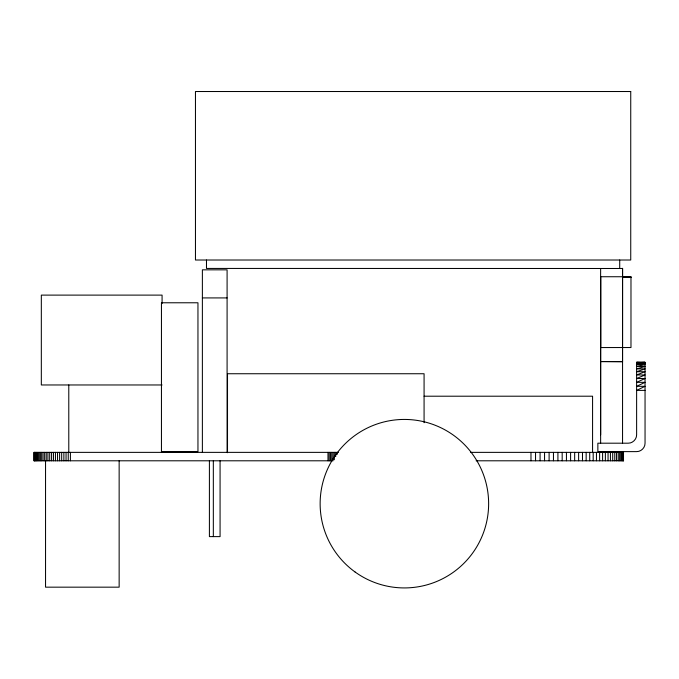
<?xml version="1.0" encoding="UTF-8"?>
<svg xmlns="http://www.w3.org/2000/svg" width="679" height="679" viewBox="0 0 679 679"><rect width="100%" height="100%" fill="white"/><g stroke="black" fill="none" stroke-linecap="round" stroke-linejoin="round"><path stroke-width="1.02" d="M45.544 460.795L45.544 587.165L119.148 587.165L119.148 460.795M600.635 443.192L600.635 276.735L630.944 276.743L630.978 277.507M622.55 443.192L622.567 268.298L622.567 276.922L630.978 276.922M600.652 347.716L600.635 276.735M642.945 362.976L645.05 362.73L636.622 362.314L636.622 434.772C636.707 439.271 632.701 443.277 628.202 443.192L597.86 443.192L597.86 451.62L636.622 451.62C641.129 451.705 645.135 447.699 645.05 443.192L645.05 362.314L636.622 362.314L645.05 362.493L636.622 363.265L645.05 363.265L636.622 364.606L645.05 364.606L636.622 366.49L645.05 366.49L636.622 368.875L645.05 368.875L636.622 371.719L645.05 371.719L636.622 374.952L645.05 374.952L636.622 378.517L645.05 378.517L636.622 382.336L645.05 382.336L636.622 386.317L645.05 386.317L636.622 390.383L645.05 390.383M638.735 362.976L636.622 362.73L645.05 362.314L636.622 362.493L640.84 362.875M622.567 268.494L206.484 268.434L206.484 260.015M622.55 277.321L630.978 277.321L630.978 347.529L600.643 347.555M202.376 297.92L227.092 297.92M622.55 361.567L600.635 361.567L622.55 361.754L622.567 276.905M636.622 362.493L645.05 362.493M636.622 362.73L645.05 362.73M162.077 384.968L41.326 384.968L41.326 295.11L162.077 295.11L162.077 303.564M424.078 396.205L592.572 396.205L592.572 452.367M161.449 451.611L197.954 451.611L197.954 302.775L161.449 302.775L161.449 452.367M338.482 452.367L33.95 452.367L33.95 460.795L333.033 460.795L333.033 452.367M470.708 452.367L623.602 452.367M476.115 460.795L623.602 460.795M600.609 276.769L600.652 268.494M623.5 452.367L623.5 460.795M623.203 452.367L623.203 460.795M622.609 452.367L622.609 460.795M621.82 452.367L621.82 460.795M620.827 452.367L620.827 460.795M619.715 260.015L619.715 268.434M619.638 452.367L619.638 460.795M618.255 452.367L618.255 460.795M616.566 452.367L616.566 460.795M614.784 452.367L614.784 460.795M612.704 452.367L612.704 460.795M610.429 452.367L610.429 460.795M608.053 452.367L608.053 460.795M605.371 452.367L605.371 460.795M602.604 452.367L602.604 460.795M600.652 277.507L600.652 434.772M599.625 452.367L599.625 460.795M596.459 452.367L596.459 460.795M593.191 452.367L593.191 460.795M589.72 452.367L589.72 460.795M586.155 452.367L586.155 460.795M582.489 452.367L582.489 460.795M578.627 452.367L578.627 460.795M574.663 452.367L574.663 460.795M570.598 452.367L570.598 460.795M566.439 452.367L566.439 460.795M562.178 452.367L562.178 460.795M557.917 452.367L557.917 460.795M553.461 452.367L553.461 460.795M549.107 452.367L549.107 460.795M544.55 452.367L544.55 460.795M540.085 452.367L540.085 460.795M535.536 452.367L535.536 460.795M530.978 452.367L530.978 460.795M424.078 422.694L424.078 373.739L227.507 373.739L227.507 452.723M337.098 452.367L337.098 454.472M335.715 452.367L335.715 456.585M334.323 452.367L334.323 459.742M331.751 452.367L331.751 460.795M330.461 452.367L330.461 460.795M329.171 452.367L329.171 460.795M327.982 452.367L327.982 460.795M227.092 452.367L227.092 269.835L202.376 269.835L202.376 452.367M220.072 460.795L220.072 536.614L209.404 536.614L209.404 460.795M213.333 460.795L213.333 536.614M70.404 452.367L70.404 460.795M68.783 384.968L68.783 452.367M68.231 452.367L68.231 460.795M66.05 452.367L66.05 460.795M63.868 452.367L63.868 460.795M61.687 452.367L61.687 460.795M59.608 452.367L59.608 460.795M57.528 452.367L57.528 460.795M55.449 452.367L55.449 460.795M53.463 452.367L53.463 460.795M51.587 452.367L51.587 460.795M49.703 452.367L49.703 460.795M47.92 452.367L47.92 460.795M46.231 452.367L46.231 460.795M44.653 452.367L44.653 460.795M43.066 452.367L43.066 460.795M41.674 452.367L41.674 460.795M40.392 452.367L40.392 460.795M39.204 452.367L39.204 460.795M38.109 452.367L38.109 460.795M37.116 452.367L37.116 460.795M36.326 452.367L36.326 460.795M35.537 452.367L35.537 460.795M34.943 452.367L34.943 460.795M34.544 452.367L34.544 460.795M34.145 452.367L34.145 460.795M630.74 91.521L195.459 91.521L195.459 260.015L630.74 260.015L630.74 91.521M354.981 571.922A84.247 84.247 0 0 0 488.184 512.348A84.247 84.247 0 0 0 369.987 426.777A84.247 84.247 0 0 0 354.981 571.922"/></g></svg>
